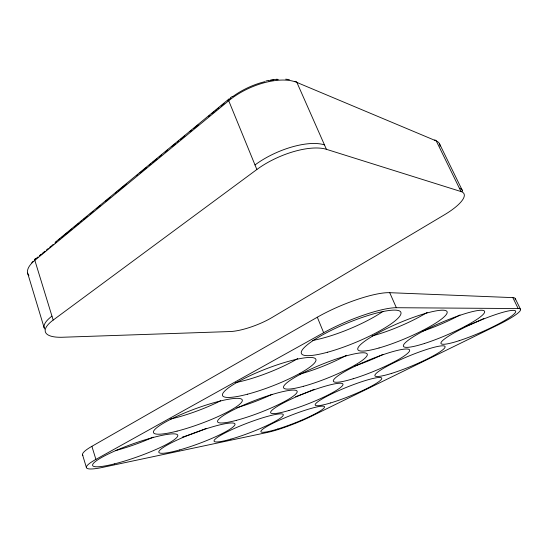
<?xml version="1.0" encoding="UTF-8"?>
<svg xmlns="http://www.w3.org/2000/svg" width="548" height="548" viewBox="0 0 548 548"><rect width="100%" height="100%" fill="white"/><g stroke="black" fill="none" stroke-linecap="round" stroke-linejoin="round"><path stroke-width="0.82" d="M55.437 242.093L228.728 99.181M36.202 258.43L38.031 256.923M39.785 255.478L41.073 254.416M42.374 253.347L44.97 251.203M46.285 250.128L48.251 248.504M49.567 247.415L51.546 245.785M52.101 245.326L53.211 244.415M54.875 243.045L56.547 241.668M58.787 239.819L59.91 238.894M61.602 237.503L63.863 235.633M65 234.702L67.856 232.345M68.425 231.879L71.877 229.03M74.199 227.119L76.528 225.201M77.693 224.242L78.864 223.276M80.631 221.817L81.81 220.851M83.584 219.385L87.153 216.446M90.146 213.973L93.16 211.494M96.804 208.493L100.476 205.466M105.422 201.39L110.415 197.273M115.457 193.115L116.731 192.067M118.005 191.019L126.369 184.128M136.582 175.709L137.719 174.771M140 172.894L142.295 171.003M143.446 170.058L146.33 167.674M149.241 165.277L150.988 163.838M152.748 162.386L156.283 159.475M159.242 157.029L161.633 155.063M165.229 152.097L167.64 150.111M171.894 146.611L175.566 143.583M177.415 142.055L178.648 141.042M180.504 139.514L184.868 135.918M189.896 131.773L191.8 130.205M193.704 128.636L198.177 124.951M208.555 116.395L209.87 115.313M211.836 113.689L214.158 111.778M215.316 110.826L216.474 109.874M217.638 108.908L218.81 107.942M221.145 106.017L224.098 103.586M227.447 100.825L228.804 99.709M230.516 97.756L232.379 96.352M53.17 320.08L256.861 169.503A51.094 20.536 -23.4 0 1 326.423 149.316L461.005 191.553A38.826 11.138 -25.4 0 1 444.332 214.857L272.061 317.491A32.688 8.439 -21.1 0 1 230.016 331.554L62.63 337.246A43.093 13.495 -17.1 0 1 53.17 320.08L34.846 260.327A2.192 1.493 45.7 0 1 35.894 258.553M82.878 455.415A45.121 7.528 -19.3 0 1 91.886 446.319L317.313 317.217A54.033 11.7 -22.6 0 1 389.717 292.687L512.832 297.626A40.484 6.158 -23.6 0 1 515.099 299.852M518.175 308.551A40.655 5.624 -23.5 0 1 497.077 325.361L310.846 416.514A33.99 4.206 -21.4 0 1 267.664 432.372L102.743 467.362A45.333 6.877 -19.5 0 1 95.9 459.402L323.656 332.718A54.341 10.713 -22.5 0 1 396.355 307.716L518.175 308.551L512.832 297.626M265.951 80.988L268.267 80.474M270.561 80.035L277.22 79.193M285.686 79.165L289.365 79.611M439.4 143.562L462.286 190.334M515.209 298.461L520.49 309.264M461.005 191.553L436.276 140.946L296.9 82.44A2.637 2.028 -70.2 0 0 295.05 81.392M326.423 149.316L296.9 82.44A49.724 24.29 -24 0 0 228.721 100.729L34.846 260.327A42.155 16.118 -15.9 0 0 28.893 275.685M389.717 292.687L396.355 307.716M256.861 169.503L228.721 100.729A2.671 1.137 52.2 0 1 229.345 99.106M317.313 317.217L323.656 332.718M91.886 446.319L95.9 459.402M27.633 273.137L44.128 327.697M82.522 454.71L86.372 467.458M44.669 329.026A43.032 13.673 -17 0 1 51.964 316.141M459.375 188.224A38.778 11.289 -25.5 0 1 462.649 191.396M254.998 164.948A51.005 20.79 -23.5 0 1 324.471 144.884M439.976 146.241A38.052 13.358 -26.4 0 0 436.276 140.946A1.966 1.699 -61.4 0 0 434.372 140.165M229.489 99.147A47.19 23.174 -24 0 1 230.804 98.085M232.715 96.633A47.19 23.174 -24 0 1 265.068 81.618M268.493 80.864A47.19 23.174 -24 0 1 273.514 80.056M276.74 79.727A47.19 23.174 -24 0 1 278.316 79.631M31.77 262.828A40.018 15.385 -15.8 0 1 32.99 261.417M34.414 259.985A40.018 15.385 -15.8 0 1 36.052 258.56M39.483 255.752A44.087 16.988 -16 0 1 42.182 253.786M152.734 162.503A48.402 22.139 -20.2 0 1 157.009 158.934M383.038 311.38A53.533 11.487 -22.5 0 1 312.312 340.507M297.742 358.55A49.82 9.98 -21.1 0 1 235.619 382.579M220.673 400.746A47.08 8.652 -20.1 0 1 170.243 419.117M153.234 437.14A44.963 7.521 -19.4 0 1 115.409 450.634M427.145 312.449A48.224 9.165 -23.1 0 1 372.113 335.951M346.473 355.275A44.895 8.131 -21.9 0 1 299.427 374.202M272.109 394.313A42.402 7.193 -20.9 0 1 236.777 407.685M206.295 428.385A40.456 6.357 -20.2 0 1 182.189 437.174M459.984 314.984A43.984 7.467 -23.4 0 1 422.487 331.225M383.066 354.357A41.004 6.727 -22.4 0 1 354.905 365.948M314.244 389.265A38.716 6.049 -21.6 0 1 295.598 396.656M483.836 318.511A40.49 6.186 -23.6 0 1 465.17 326.553M327.67 352.193A53.834 10.522 -22.5 0 0 401.006 312.826A53.834 10.522 -22.5 0 0 324.683 333.732A53.834 10.522 -22.5 0 0 327.67 352.193M247.607 394.176A50.08 9.131 -21.2 0 0 315.956 359.611A50.08 9.131 -21.2 0 0 244.004 378.627A50.08 9.131 -21.2 0 0 247.607 394.176M177.073 431.118A47.313 7.912 -20.2 0 0 242.298 400.067A47.313 7.912 -20.2 0 0 174.196 417.583A47.313 7.912 -20.2 0 0 177.073 431.118M114.457 463.882A45.176 6.871 -19.6 0 0 177.799 435.427A45.176 6.871 -19.6 0 0 113.292 451.675A45.176 6.871 -19.6 0 0 114.457 463.882M379.058 347.966A48.471 8.384 -23 0 0 447.168 312.613A48.471 8.384 -23 0 0 381.079 331.417A48.471 8.384 -23 0 0 379.058 347.966M303.578 386.265A45.107 7.432 -21.9 0 0 367.324 354.83A45.107 7.432 -21.9 0 0 305.25 371.784A45.107 7.432 -21.9 0 0 303.578 386.265M236.318 420.357A42.586 6.569 -21 0 0 297.174 391.882A42.586 6.569 -21 0 0 238.62 407.335A42.586 6.569 -21 0 0 236.318 420.357M179.374 449.997A40.634 5.809 -20.4 0 0 234.989 424.036A40.634 5.809 -20.4 0 0 176.298 440.414A40.634 5.809 -20.4 0 0 179.374 449.997M424.57 343.452A44.183 6.823 -23.3 0 0 484.658 311.648A44.183 6.823 -23.3 0 0 422.741 331.389A44.183 6.823 -23.3 0 0 424.57 343.452M353.186 378.757A41.182 6.144 -22.3 0 0 409.644 350.186A41.182 6.144 -22.3 0 0 351.652 367.886A41.182 6.144 -22.3 0 0 353.186 378.757M288.954 410.479A38.874 5.521 -21.6 0 0 342.986 384.401A38.874 5.521 -21.6 0 0 288.385 400.437A38.874 5.521 -21.6 0 0 288.954 410.479M230.859 439.147A37.065 4.953 -21 0 0 283.302 415.007A37.065 4.953 -21 0 0 231.783 429.632A37.065 4.953 -21 0 0 230.859 439.147M459.19 340.685A40.662 5.644 -23.4 0 0 515.709 311.572A40.662 5.644 -23.4 0 0 460.101 329.663A40.662 5.644 -23.4 0 0 459.19 340.685M391.758 373.346A37.97 5.151 -22.6 0 0 445.106 346.946A37.97 5.151 -22.6 0 0 393.183 363.112A37.97 5.151 -22.6 0 0 391.758 373.346M330.608 402.938A35.86 4.692 -22 0 0 381.73 378.675A35.86 4.692 -22 0 0 333.026 393.238A35.86 4.692 -22 0 0 330.608 402.938M277.685 429.036A34.181 4.261 -21.4 0 0 324.539 406.815A34.181 4.261 -21.4 0 0 275.85 421.837A34.181 4.261 -21.4 0 0 277.685 429.036"/></g></svg>
